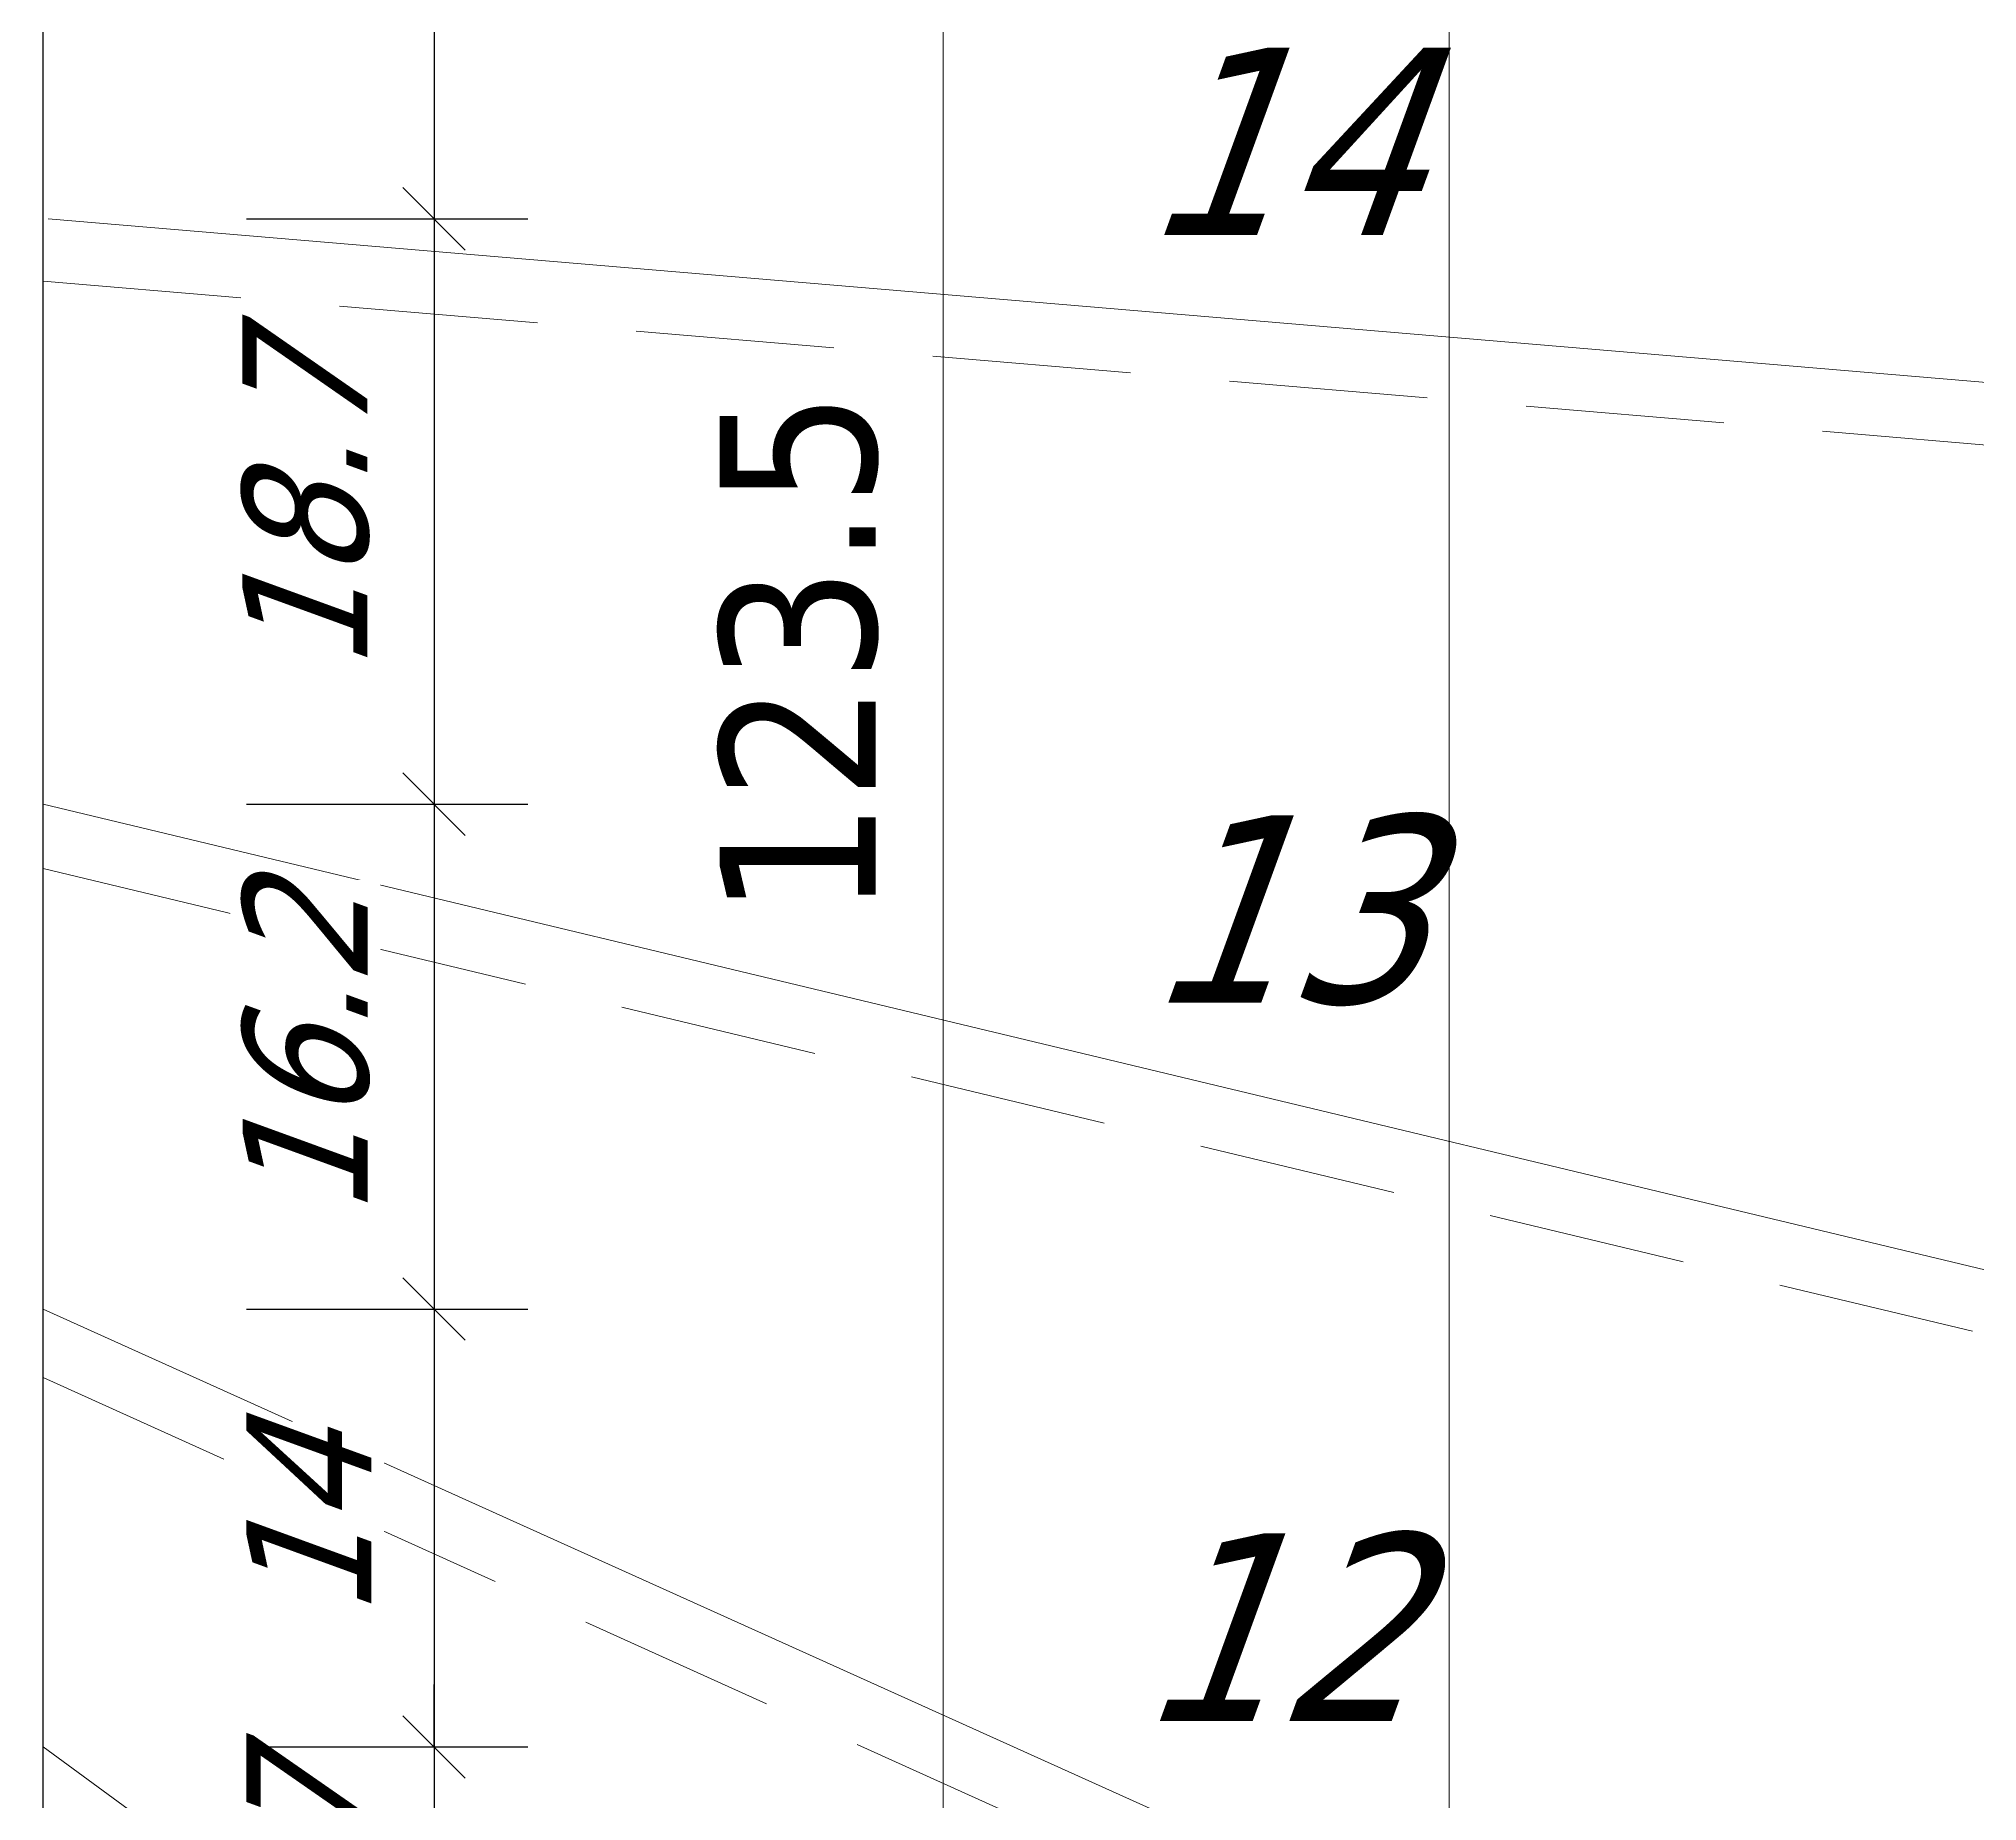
# Model space of a CAD drawing. Header units: millimetres. Extents: x 1206 to 5166, y 1455 to 2049.
# Drawn here: x 1435.5 to 1497.5, y 1698.7 to 1755.1 of the extents above; entities that cross this region are included whole.
import ezdxf

# ---------------------------------------------------------------- set-up
doc = ezdxf.new("R2010")
doc.units = ezdxf.units.MM
doc.linetypes.add('CACHE', pattern=[9.525, 6.35, -3.175])
doc.linetypes.add('IMPORT-Pointillé', pattern=[150, 75, -75])
doc.layers.add('ABAK_A-ANNOT', color=7, linetype='Continuous')
for name, color, linetype, lineweight in [('ABAK_A-COTA', 7, 'Continuous', 18), ('ABAK_BC-COFFRAGE-CA', 7, 'CACHE', 15), ('ABAK_BC-COFFRAGE-VU', 7, 'Continuous', 30), ('ABAK_Hachures', 252, 'Continuous', 15), ('al-escaliers et ascenseurs_Stylo_No__21', 7, 'Continuous', 9)]:
    doc.layers.add(name, color=color, linetype=linetype, lineweight=lineweight)
doc.styles.add('ABAK_ANNO_RESA', font='tahoma.ttf', dxfattribs={"oblique": 20, "height": 0.1})
doc.styles.add('ABAK_BA', font='tahoma.ttf')
doc.styles.add('ABAK_RESA', font='tahoma.ttf', dxfattribs={"oblique": 20})
doc.dimstyles.new('ABAK_BA', dxfattribs={"dimtxt": 0.25, "dimasz": 0.13, "dimexe": 0.15, "dimexo": 0.2, "dimgap": 0.1, "dimtad": 1, "dimdec": 1, "dimdsep": 46, "dimtxsty": 'ABAK_BA', "dimblk": 'OBLIQUE', "dimcen": 4, "dimclrd": 256, "dimclrt": 256, "dimazin": 2, "dimtfac": 1, "dimtdec": 1, "dimtix": 1, "dimtmove": 2, "dimatfit": 3, "dimldrblk": 'OBLIQUE', "dimfxl": 0.5, "dimfxlon": 1, "dimlwd": -1, "dimlwe": -1, "dimarcsym": 0})
doc.dimstyles.new('ABAK_BA-RESA', dxfattribs={"dimtxt": 0.2, "dimasz": 0.1, "dimexe": 0.15, "dimexo": 0.2, "dimgap": 0.1, "dimtad": 1, "dimdec": 1, "dimdsep": 46, "dimtxsty": 'ABAK_RESA', "dimblk": 'OBLIQUE', "dimcen": 4, "dimclrd": 256, "dimclre": 256, "dimclrt": 256, "dimazin": 2, "dimtfac": 1, "dimtdec": 1, "dimtix": 1, "dimtmove": 2, "dimatfit": 3, "dimldrblk": 'OBLIQUE', "dimfxl": 0.3, "dimfxlon": 1, "dimarcsym": 0})

# ---------------------------------------------------------------- blocks, each defined once
blk = doc.blocks.new('_Oblique')
at = {"color": 0, "linetype": 'ByBlock', "lineweight": -2}
blk.add_line((-0.5, -0.5), (0.5, 0.5), dxfattribs=at)
blk = doc.blocks.new('*D137')
at = {"layer": 'ABAK_A-COTA', "lineweight": -2, "transparency": 16777216}
for p, q in [((1442.146, 1771.234), (1451.146, 1771.234)), ((1448.146, 1771.234), (1448.146, 1749.327)), ((1442.146, 1749.327), (1451.146, 1749.327))]:
    blk.add_line(p, q, dxfattribs=at)
at = {"layer": 'DEFPOINTS', "color": 0, "transparency": 16777216}
for p in [(1435.692, 1771.234), (1435.803, 1749.327), (1448.146, 1749.327)]:
    blk.add_point(p, dxfattribs=at)
at = {"layer": 'ABAK_A-COTA', "lineweight": -2, "transparency": 16777216, "xscale": 2, "yscale": 2, "zscale": 2}
for p, rotation in [((1448.146, 1771.234), 90), ((1448.146, 1749.327), 270)]:
    blk.add_blockref('_Oblique', p, dxfattribs=dict(at, rotation=rotation))
at = {"layer": 'ABAK_A-COTA', "transparency": 16777216, "insert": (1444.066, 1760.28), "char_height": 4, "attachment_point": 5, "rotation": 90, "style": 'ABAK_RESA', "bg_fill": 3, "box_fill_scale": 1.1, "bg_fill_color": 256, "bg_fill_true_color": 13158600, "bg_fill_transparency": 0}
blk.add_mtext('21.9', dxfattribs=at)
blk = doc.blocks.new('*D138')
at = {"layer": 'ABAK_A-COTA', "lineweight": -2, "transparency": 16777216}
for p, q in [((1442.146, 1749.327), (1451.146, 1749.327)), ((1448.146, 1749.327), (1448.146, 1730.591)), ((1442.146, 1730.591), (1451.146, 1730.591))]:
    blk.add_line(p, q, dxfattribs=at)
at = {"layer": 'DEFPOINTS', "color": 0, "transparency": 16777216}
for p in [(1435.803, 1749.327), (1435.635, 1730.591), (1448.146, 1730.591)]:
    blk.add_point(p, dxfattribs=at)
at = {"layer": 'ABAK_A-COTA', "lineweight": -2, "transparency": 16777216, "xscale": 2, "yscale": 2, "zscale": 2}
for p, rotation in [((1448.146, 1749.327), 90), ((1448.146, 1730.591), 270)]:
    blk.add_blockref('_Oblique', p, dxfattribs=dict(at, rotation=rotation))
at = {"layer": 'ABAK_A-COTA', "transparency": 16777216, "insert": (1444.055, 1739.959), "char_height": 4, "attachment_point": 5, "rotation": 90, "style": 'ABAK_RESA', "bg_fill": 3, "box_fill_scale": 1.1, "bg_fill_color": 256, "bg_fill_true_color": 13158600, "bg_fill_transparency": 0}
blk.add_mtext('18.7', dxfattribs=at)
blk = doc.blocks.new('*D139')
at = {"layer": 'ABAK_A-COTA', "lineweight": -2, "transparency": 16777216}
for p, q in [((1442.146, 1730.591), (1451.146, 1730.591)), ((1448.146, 1730.591), (1448.146, 1714.428)), ((1442.146, 1714.428), (1451.146, 1714.428))]:
    blk.add_line(p, q, dxfattribs=at)
at = {"layer": 'DEFPOINTS', "color": 0, "transparency": 16777216}
for p in [(1435.635, 1730.591), (1435.635, 1714.428), (1448.146, 1714.428)]:
    blk.add_point(p, dxfattribs=at)
at = {"layer": 'ABAK_A-COTA', "lineweight": -2, "transparency": 16777216, "xscale": 2, "yscale": 2, "zscale": 2}
for p, rotation in [((1448.146, 1730.591), 90), ((1448.146, 1714.428), 270)]:
    blk.add_blockref('_Oblique', p, dxfattribs=dict(at, rotation=rotation))
at = {"layer": 'ABAK_A-COTA', "transparency": 16777216, "insert": (1444.063, 1722.509), "char_height": 4, "attachment_point": 5, "rotation": 90, "style": 'ABAK_RESA', "bg_fill": 3, "box_fill_scale": 1.1, "bg_fill_color": 256, "bg_fill_true_color": 13158600, "bg_fill_transparency": 0}
blk.add_mtext('16.2', dxfattribs=at)
blk = doc.blocks.new('*D140')
at = {"layer": 'ABAK_A-COTA', "lineweight": -2, "transparency": 16777216}
for p, q in [((1442.146, 1714.428), (1451.146, 1714.428)), ((1448.146, 1714.428), (1448.146, 1700.411)), ((1442.146, 1700.411), (1451.146, 1700.411))]:
    blk.add_line(p, q, dxfattribs=at)
at = {"layer": 'DEFPOINTS', "color": 0, "transparency": 16777216}
for p in [(1435.635, 1714.428), (1435.635, 1700.411), (1448.146, 1700.411)]:
    blk.add_point(p, dxfattribs=at)
at = {"layer": 'ABAK_A-COTA', "lineweight": -2, "transparency": 16777216, "xscale": 2, "yscale": 2, "zscale": 2}
for p, rotation in [((1448.146, 1714.428), 90), ((1448.146, 1700.411), 270)]:
    blk.add_blockref('_Oblique', p, dxfattribs=dict(at, rotation=rotation))
at = {"layer": 'ABAK_A-COTA', "transparency": 16777216, "insert": (1444.14, 1707.42), "char_height": 4, "attachment_point": 5, "rotation": 90, "style": 'ABAK_RESA', "bg_fill": 3, "box_fill_scale": 1.1, "bg_fill_color": 256, "bg_fill_true_color": 13158600, "bg_fill_transparency": 0}
blk.add_mtext('14', dxfattribs=at)
blk = doc.blocks.new('*D141')
at = {"layer": 'ABAK_A-COTA', "lineweight": -2, "transparency": 16777216}
for p, q in [((1448.146, 1700.411), (1448.146, 1702.411)), ((1442.146, 1700.411), (1451.146, 1700.411)), ((1448.146, 1700.411), (1448.146, 1688.698)), ((1442.146, 1688.698), (1451.146, 1688.698)), ((1448.146, 1688.698), (1448.146, 1686.698))]:
    blk.add_line(p, q, dxfattribs=at)
at = {"layer": 'DEFPOINTS', "color": 0, "transparency": 16777216}
for p in [(1435.635, 1700.411), (1435.635, 1688.698), (1448.146, 1688.698)]:
    blk.add_point(p, dxfattribs=at)
at = {"layer": 'ABAK_A-COTA', "lineweight": -2, "transparency": 16777216, "xscale": 2, "yscale": 2, "zscale": 2}
for p, rotation in [((1448.146, 1700.411), 270), ((1448.146, 1688.698), 90)]:
    blk.add_blockref('_Oblique', p, dxfattribs=dict(at, rotation=rotation))
at = {"layer": 'ABAK_A-COTA', "transparency": 16777216, "insert": (1444.14, 1694.555), "char_height": 4, "attachment_point": 5, "rotation": 90, "style": 'ABAK_RESA', "bg_fill": 3, "box_fill_scale": 1.1, "bg_fill_color": 256, "bg_fill_true_color": 13158600, "bg_fill_transparency": 0}
blk.add_mtext('11.7', dxfattribs=at)
blk = doc.blocks.new('*D126')
at = {"layer": 'ABAK_A-COTA', "color": 0, "transparency": 16777216}
for p, q in [((1454.435, 1797.134), (1467.435, 1797.134)), ((1454.435, 1673.668), (1467.435, 1673.668))]:
    blk.add_line(p, q, dxfattribs=at)
at = {"layer": 'ABAK_A-COTA', "transparency": 16777216}
blk.add_line((1464.435, 1673.668), (1464.435, 1797.134), dxfattribs=at)
at = {"layer": 'DEFPOINTS', "color": 0, "transparency": 16777216}
for p in [(1435.635, 1797.134), (1464.435, 1797.134), (1435.635, 1673.668)]:
    blk.add_point(p, dxfattribs=at)
at = {"layer": 'ABAK_A-COTA', "transparency": 16777216, "xscale": 2.6, "yscale": 2.6, "zscale": 2.6}
for p, rotation in [((1464.435, 1797.134), 90), ((1464.435, 1673.668), 270)]:
    blk.add_blockref('_Oblique', p, dxfattribs=dict(at, rotation=rotation))
at = {"layer": 'ABAK_A-COTA', "transparency": 16777216, "insert": (1459.831, 1735.401), "char_height": 5, "attachment_point": 5, "rotation": 90, "style": 'ABAK_BA'}
blk.add_mtext('123.5', dxfattribs=at)

msp = doc.modelspace()

# ---------------------------------------------------------------- hatches: boundary and pattern name
at = {"layer": 'ABAK_Hachures'}
h = msp.add_hatch(dxfattribs=at)
h.set_pattern_fill('ANSI31', color=256)
h.set_pattern_definition([(45, (-24835.1735, 5158.8185), (-2.24506403, 2.24506403), [])])
h.paths.add_polyline_path([(1265.635, 1583.668), (1265.635, 1563.668), (1544.135, 1563.668), (1544.135, 1583.668), (1335.635, 1583.668), (1335.635, 1791.668), (1315.635, 1791.668), (1315.635, 1583.668)])
edge = h.paths.add_edge_path(flags=16)
edge.add_line((1525.635, 1583.668), (1544.135, 1583.668))

# ---------------------------------------------------------------- linework, layer by layer
at = {"layer": 'ABAK_A-COTA'}
msp.add_lwpolyline([(1380.635, 1798.668), (1380.635, 1678.606, 0.414214), (1430.635, 1628.606, 0.414214), (1480.635, 1678.606), (1480.635, 1795.134)], format="xyb", dxfattribs=at)
at = {"layer": 'ABAK_BC-COFFRAGE-CA'}
for p, q in [((1435.635, 1747.334), (1525.635, 1739.734)), ((1435.635, 1728.534), (1525.635, 1706.934)), ((1435.635, 1712.234), (1525.635, 1671.634))]:
    msp.add_line(p, q, dxfattribs=at)
at = {"layer": 'ABAK_BC-COFFRAGE-VU'}
msp.add_line((1435.635, 1673.668), (1435.635, 1795.134), dxfattribs=at)
at = {"layer": 'al-escaliers et ascenseurs_Stylo_No__21', "linetype": 'IMPORT-Pointillé'}
for p, q in [((1435.803, 1749.327), (1525.803, 1741.727)), ((1435.635, 1730.591), (1525.635, 1708.991)), ((1435.635, 1714.428), (1525.635, 1673.828)), ((1435.635, 1700.411), (1525.635, 1634.614))]:
    msp.add_line(p, q, dxfattribs=at)

# ---------------------------------------------------------------- texts
at = {"layer": 'ABAK_A-ANNOT', "char_height": 6, "width": 19.36297, "attachment_point": 1, "style": 'ABAK_ANNO_RESA'}
for s, insert in [('14', (1470.632, 1754.807)), ('13', (1470.767, 1730.236)), ('12', (1470.496, 1707.246))]:
    msp.add_mtext(s, dxfattribs=dict(at, insert=insert))

# ---------------------------------------------------------------- next in the draw order: dimensions: what is measured, and where the dimension line sits
at = {"layer": 'ABAK_A-COTA'}
dim = msp.add_linear_dim(base=(1448.146, 1749.327), p1=(1435.692, 1771.234), p2=(1435.803, 1749.327), angle=90, dimstyle='ABAK_BA-RESA', override={"dimtfill": 1}, dxfattribs=at)
dim.commit()
dim.dimension.update_dxf_attribs({"geometry": '*D137', "text_midpoint": (1444.066, 1760.28)})

# ---------------------------------------------------------------- next in the draw order: dimensions: what is measured, and where the dimension line sits
dim = msp.add_linear_dim(base=(1448.146, 1730.591), p1=(1435.803, 1749.327), p2=(1435.635, 1730.591), angle=90, dimstyle='ABAK_BA-RESA', override={"dimtfill": 1}, dxfattribs=at)
dim.commit()
dim.dimension.update_dxf_attribs({"geometry": '*D138', "text_midpoint": (1444.055, 1739.959)})

# ---------------------------------------------------------------- next in the draw order: dimensions: what is measured, and where the dimension line sits
dim = msp.add_linear_dim(base=(1448.146, 1714.428), p1=(1435.635, 1730.591), p2=(1435.635, 1714.428), angle=90, dimstyle='ABAK_BA-RESA', override={"dimtfill": 1}, dxfattribs=at)
dim.commit()
dim.dimension.update_dxf_attribs({"geometry": '*D139', "text_midpoint": (1444.063, 1722.509)})

# ---------------------------------------------------------------- next in the draw order: dimensions: what is measured, and where the dimension line sits
dim = msp.add_linear_dim(base=(1448.146, 1700.411), p1=(1435.635, 1714.428), p2=(1435.635, 1700.411), angle=90, dimstyle='ABAK_BA-RESA', override={"dimtfill": 1}, dxfattribs=at)
dim.commit()
dim.dimension.update_dxf_attribs({"geometry": '*D140', "text_midpoint": (1444.14, 1707.42)})

# ---------------------------------------------------------------- next in the draw order: dimensions: what is measured, and where the dimension line sits
dim = msp.add_linear_dim(base=(1448.146, 1688.698), p1=(1435.635, 1700.411), p2=(1435.635, 1688.698), angle=90, dimstyle='ABAK_BA-RESA', override={"dimtfill": 1}, dxfattribs=at)
dim.commit()
dim.dimension.update_dxf_attribs({"geometry": '*D141', "text_midpoint": (1444.14, 1694.555)})

# ---------------------------------------------------------------- next in the draw order: dimensions: what is measured, and where the dimension line sits
dim = msp.add_linear_dim(base=(1464.435, 1797.134), p1=(1435.635, 1673.668), p2=(1435.635, 1797.134), angle=90, dimstyle='ABAK_BA', dxfattribs=at)
dim.commit()
dim.dimension.update_dxf_attribs({"geometry": '*D126', "text_midpoint": (1459.831, 1735.401)})

doc.saveas('drawing.dxf')
